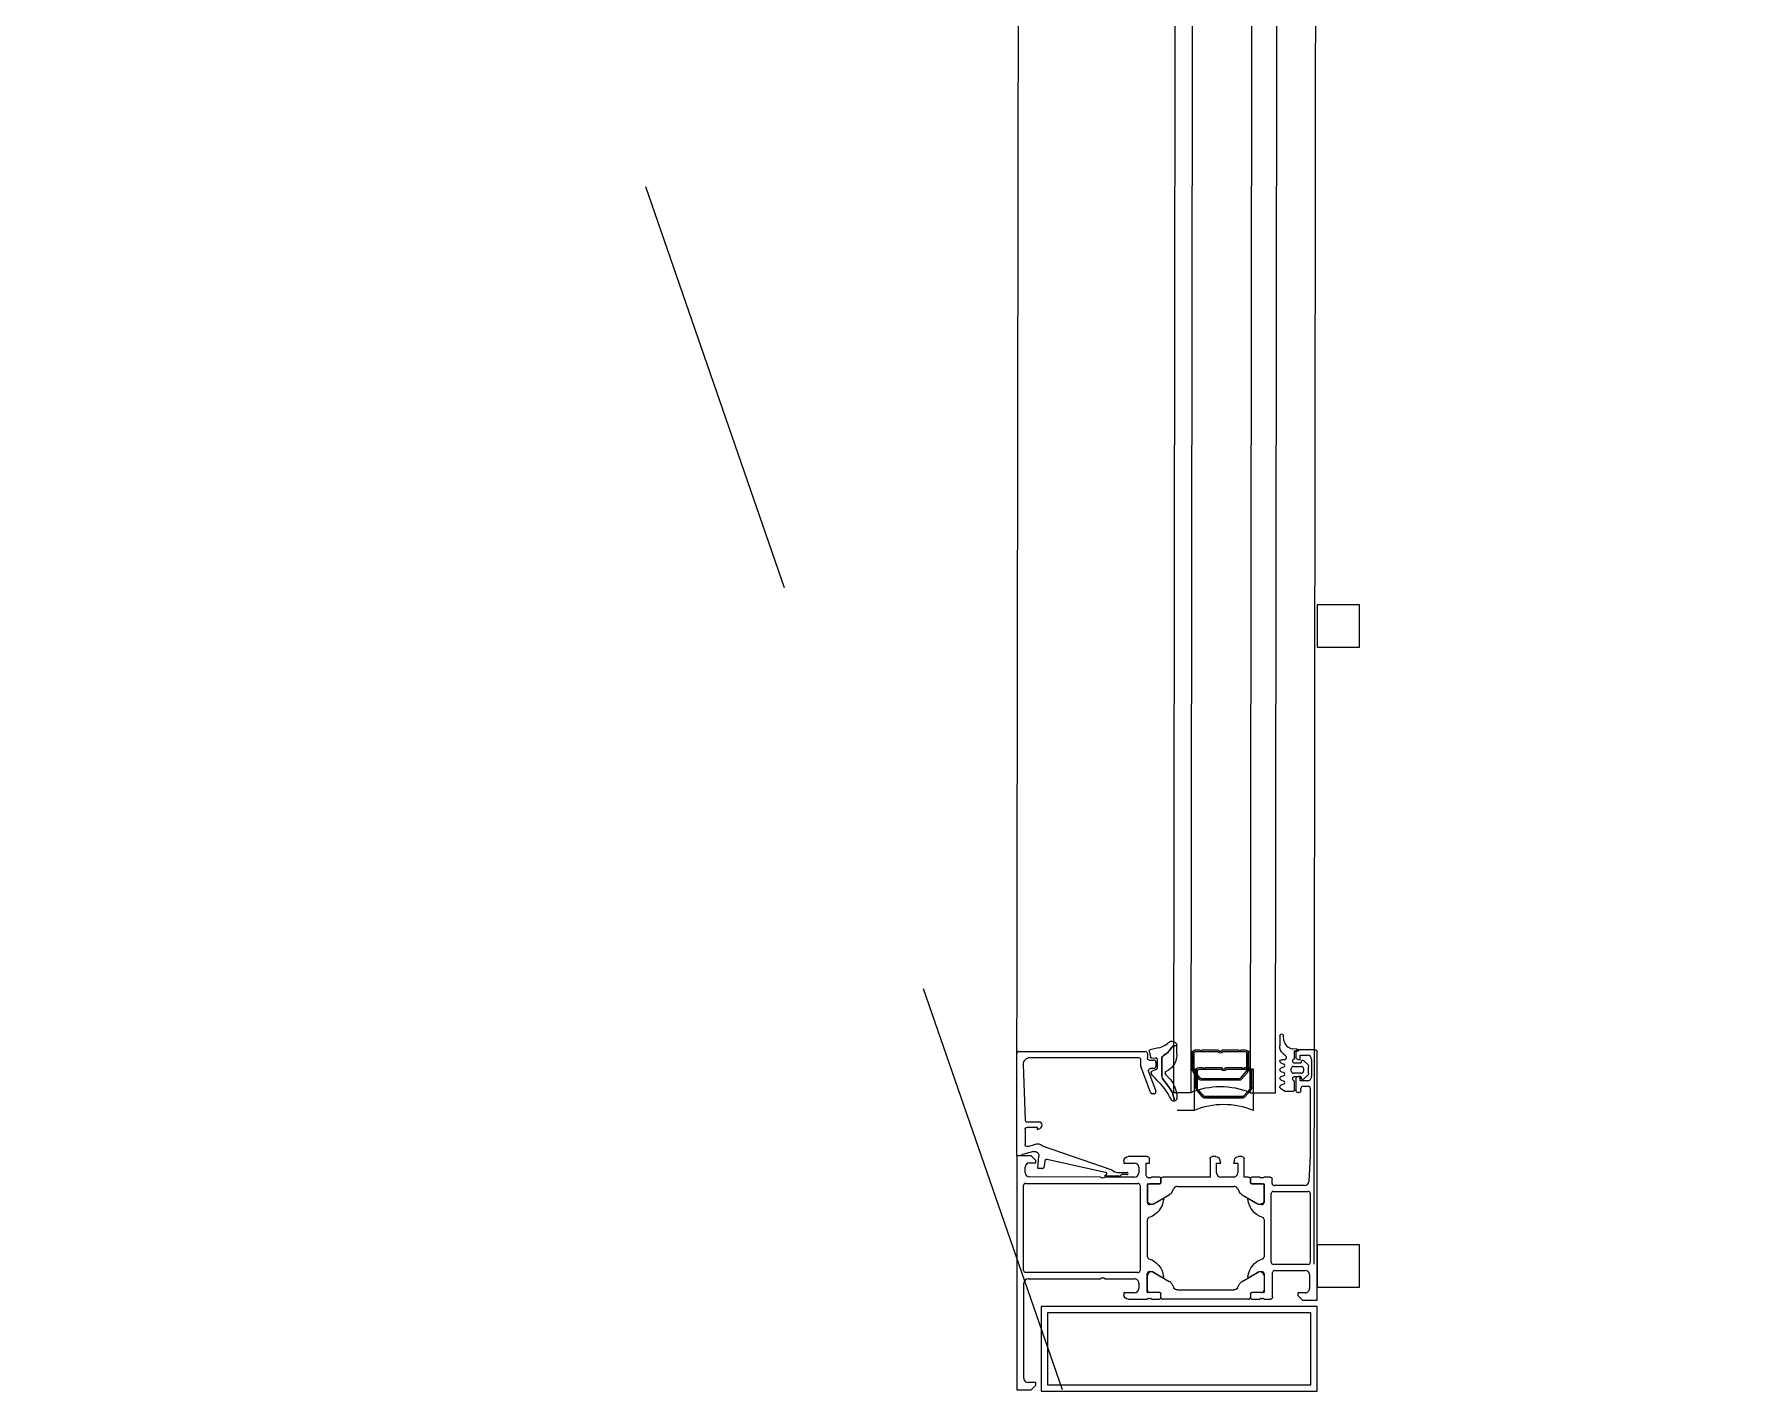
# Model space of a CAD drawing. Header units: metres. Extents: x 493 to 630, y -132 to -15.
# Drawn here: x 570.3483 to 570.7536, y -78.3294 to -78.0098 of the extents above; entities that cross this region are included whole.
import ezdxf

# ---------------------------------------------------------------- set-up
doc = ezdxf.new("R2010")
doc.units = ezdxf.units.M
doc.header["$MEASUREMENT"] = 0
doc.linetypes.add('HIDDEN2', pattern=[0.1875, 0.125, -0.0625])
for name, color, linetype in [('a_cote_50', 9, 'Continuous'), ('a_pereti_hasuri', 253, 'Continuous'), ('a_punctat', 40, 'HIDDEN2'), ('a_sticla', 4, 'Continuous'), ('a_tamplarie_ferestre', 6, 'Continuous'), ('a_vederi subtiri', 124, 'Continuous')]:
    doc.layers.add(name, color=color, linetype=linetype)

# ---------------------------------------------------------------- blocks, each defined once
blk = doc.blocks.new('__4FAFA3F2_FC5C_44BB_A64D_ECB77A95FE74_')
at = {"layer": 'a_vederi subtiri'}
for p, q in [((-125.4500011026394, 66.99999999985448), (-125.4500011026394, 70.99999999988358)), ((-125.0125011026394, 70.99999999988358), (-125.0125011026394, 66.99999999985448)), ((-125.0125011026394, 66.81066017167177), (-125.0125011026394, 70.74999999985448)), ((-124.6975011024624, 66.81066017167177), (-124.6975011024624, 70.74999999985448)), ((-124.3562511024065, 71.49999999985448), (-123.2625011026394, 71.49999999985448)), ((-124.3562511024065, 71.13999999989755), (-119.0254425092135, 71.13999999989755)), ((-123.2625011026394, 71.49999999985448), (-123.0437511024065, 71.25)), ((-123.0437511024065, 71.25), (-122.8250011026394, 71.49999999985448)), ((-122.8250011026394, 71.49999999985448), (-118.8896831609309, 71.49999999985448)), ((-118.010319044115, 71.49999999985448), (-114.0750011026394, 71.49999999985448)), ((-117.8745596958324, 71.13999999989755), (-112.5437511026394, 71.13999999989755)), ((-114.0750011026394, 71.49999999985448), (-113.8562511026394, 71.25)), ((-113.8562511026394, 71.25), (-113.6375011026394, 71.49999999985448)), ((-113.6375011026394, 71.49999999985448), (-112.5437511026394, 71.49999999985448)), ((-112.2025011025835, 70.74999999985448), (-112.2025011025835, 66.81066017167177)), ((-111.8875011026394, 66.99999999985448), (-111.8875011026394, 70.99999999988358)), ((-111.8875011026394, 70.74999999985448), (-111.8875011026394, 66.81066017167177)), ((-111.4500011026394, 70.99999999988358), (-111.4500011026394, 66.99999999985448)), ((-125.4500011026394, 61.49999999988358), (-125.4500011026394, 66.99999999985448)), ((-125.0125011026394, 66.99999999985448), (-125.0125011026394, 66.81066017167177)), ((-124.8202899277676, 66.28033008577768), (-123.4547122775111, 64.71966991398949)), ((-123.4547122775111, 64.71966991398949), (-124.8202899277676, 66.28033008577768)), ((-123.2319736413192, 64.97422835521866), (-124.5975512915757, 66.53488852712326)), ((-113.9093287528958, 64.85999999986961), (-122.9906734523829, 64.85999999986961)), ((-112.3024509134702, 66.53488852712326), (-113.6680285637267, 64.97422835521866)), ((-113.4452899277676, 64.71966991398949), (-112.0797122775111, 66.28033008577768)), ((-112.0797122775111, 66.28033008577768), (-113.4452899277676, 64.71966991398949)), ((-111.8875011026394, 66.81066017167177), (-111.8875011026394, 66.99999999985448)), ((-111.4500011026394, 66.99999999985448), (-111.4500011026394, 61.49999999988358)), ((-122.9906734523829, 64.49999999985448), (-113.9093287528958, 64.49999999985448)), ((-113.9093287528958, 64.49999999985448), (-122.9906734523829, 64.49999999985448))]:
    blk.add_line(p, q, dxfattribs=at)
at = {"layer": 'a_vederi subtiri', "extrusion": (2e-16, 2.000000000000001e-16, -1)}
for centre, radius, start, end in [((125.2312511026394, 71.02929687488358), 0.2207031249999999, 352.3718503293429, 187.6281496706571), ((124.3060278883204, 70.79394531238358), 0.707838677237907, 356.4405713952564, 85.93127893733272), ((124.3301350313704, 70.77285156247672), 0.3680761121636999, 356.4405713952564, 85.93127893733272), ((118.4500011026394, 71.67726562483585), 0.7872656250000108, 223.0350141754325, 316.9649858245675), ((118.4500011026394, 71.76164062495809), 0.5116406250000021, 210.7555134559261, 329.2444865440739), ((112.5939743169583, 70.79394531238358), 0.7078386772379076, 94.06872106266727, 183.5594286047437), ((112.5698671741411, 70.77285156247672), 0.3680761121637185, 94.06872106266727, 183.5594286047437), ((111.6687511026394, 71.02929687488358), 0.2207031249999999, 352.3718503293429, 187.6281496706571), ((125.2312511026394, 66.97070312485448), 0.2207031249999999, 172.371850329343, 7.628149670657059), ((125.2312511026394, 66.97070312485448), 0.2207031249999999, 172.371850329343, 7.628149670657059), ((124.2048949212767, 66.80336917506065), 0.8076390920070746, 319.6379859252439, 0.5172471456179616), ((124.2048949212767, 66.80336917506065), 0.8076390920070561, 319.6379859252439, 0.5172471456179616), ((124.2775458882097, 66.80686885336763), 0.4199723278436767, 319.6379859252439, 0.5172471456179616), ((122.9863405169453, 65.18113293728675), 0.3211621675081091, 270.7730251426407, 319.8915003898574), ((113.9136616881005, 65.18113293728675), 0.3211621675081109, 220.1084996101426, 269.2269748573593), ((112.622456317069, 66.80686885336763), 0.4199723278436483, 179.4827528543821, 220.362014074756), ((112.695107284002, 66.80336917506065), 0.8076390920070647, 179.4827528543821, 220.362014074756), ((112.695107284002, 66.80336917506065), 0.8076390920070755, 179.4827528543821, 220.362014074756), ((111.6687511026394, 66.97070312485448), 0.2207031249999999, 172.371850329343, 7.628149670657059), ((111.6687511026394, 66.97070312485448), 0.2207031249999999, 172.371850329343, 7.628149670657059), ((118.4500011026394, 44.30178832099773), 18.56821167883212, 67.85273984560007, 112.1472601544), ((122.9823408846278, 65.11756334116217), 0.617619552900235, 270.7730251426407, 319.8915003898574), ((122.9823408846278, 65.11756334116217), 0.617619552900235, 270.7730251426407, 319.8915003898574), ((113.917661320651, 65.11756334116217), 0.6176195529002321, 220.1084996101426, 269.2269748573593), ((113.917661320651, 65.11756334116217), 0.6176195529002375, 220.1084996101426, 269.2269748573593)]:
    blk.add_arc(centre, radius, start, end, dxfattribs=at)
blk = doc.blocks.new('tampalrie subsol')
at = {"layer": 'a_punctat', "ltscale": 0.5}
blk.add_lwpolyline([(570.5905219319355, -78.32923409340367), (570.3793612318011, -77.71956108433565, -0.07721391579034764), (570.5807612037488, -77.68520946824792)], format="xyb", dxfattribs=at)
at = {"layer": 'a_sticla'}
for points in [[(570.6167336436544, -78.25921448095755), (570.617439926743, -77.70965897152739), (570.6214399267361, -77.70965873793686), (570.6207336436474, -78.25921424736725)], [(570.6407336436133, -78.25921307941394), (570.6414399267021, -77.70965756998469), (570.6354399267123, -77.70965792036968), (570.6347336436237, -78.25921342979984)]]:
    blk.add_lwpolyline(points, close=True, dxfattribs=at)
at = {"layer": 'a_tamplarie_ferestre', "extrusion": (-1.499999997442286e-15, 8.759648353318439e-20, -1)}
blk.add_line((570.5797557515127, -78.27406987169513), (570.5797571571845, -78.249999183603), dxfattribs=at)
for points in [[(-570.5802202363071, -78.249499212552), (-570.6100247716098, -78.24951033784657)], [(-570.6112358523271, -78.25918148176049), (-570.6090547447715, -78.25319118524033)], [(-570.6105247424103, -78.25001036513743), (-570.6105246840128, -78.2510103632278)], [(-570.611024654813, -78.25151039242587), (-570.6120246509967, -78.25151045082328)], [(-570.6120245342016, -78.25351044700585), (-570.6112685374987, -78.25351040285739)], [(-570.6125246217971, -78.25201047811424), (-570.6125245633996, -78.25301047620553)], [(-570.6107984519069, -78.25418143753222), (-570.6124945393343, -78.25883935740615)], [(-570.6120246879237, -78.25951043367309), (-570.6117056488175, -78.25951041504197)], [(-570.5817191593965, -78.26788359986449), (-570.5817189578097, -78.27141109714933)], [(-570.585250374175, -78.26761518606361), (-570.5846191475674, -78.26798377055161), (-570.5846191821291, -78.26738377017125), (-570.5822191875214, -78.26738363192533)], [(-570.5837081662402, -78.27307739082892), (-570.5810894246912, -78.27378424459494)], [(-570.582348354654, -78.27189408983838), (-570.5842876397561, -78.27137458028426)], [(-570.5847114342241, -78.27697494889003), (-570.5849631246434, -78.27413054926615)], [(-570.5857495561085, -78.27708381788761), (-570.5848110391772, -78.27708376308044)], [(-570.603887809557, -78.27889426495403), (-570.6005977849064, -78.2788940728243)], [(-570.6057165224887, -78.2784943625901), (-570.6045971726218, -78.27849429696903)]]:
    blk.add_lwpolyline(points, dxfattribs=at)
at = {"layer": 'a_tamplarie_ferestre', "extrusion": (-2.000510598935577e-16, 2.000116828503526e-16, -1)}
for points in [[(-570.6455248436399, -78.2495830986295), (-570.6455247677219, -78.25088311693833)], [(-570.6477215235983, -78.30638321336835), (-570.646021526653, -78.30638311409245), (-570.6460214916141, -78.30698312019524), (-570.6471214258486, -78.30808319053028), (-570.6505214274449, -78.30808338908241), (-570.6505248437077, -78.24958339061777)], [(-570.6500248729204, -78.24908336142028), (-570.646024872838, -78.24908312782964)], [(-570.646024738524, -78.25138311561852), (-570.6465247385232, -78.2513831448174), (-570.6465247969209, -78.25038314481867), (-570.6482247938662, -78.25038324409445)], [(-570.649224735586, -78.25138330249092), (-570.6492245019936, -78.25538333300165)], [(-570.6455244757354, -78.25588308641159), (-570.645524312221, -78.2586831047173)], [(-570.6482244434802, -78.25638324408408), (-570.646524446535, -78.2563831448083), (-570.6465245049325, -78.25538314481048), (-570.6460245049334, -78.25538311561161)], [(-570.6472243675639, -78.25768320399527), (-570.6484243721394, -78.25768327407275)], [(-570.6460242830212, -78.2591831339156), (-570.6462242799691, -78.25918314559499)], [(-570.6467243091671, -78.25868317479433), (-570.646724338366, -78.25818317479514)], [(-570.648924343059, -78.25818330327024), (-570.6489234145366, -78.27408329713978), (-570.6485769457082, -78.28014031236307)], [(-570.5827552021368, -78.27576999803637), (-570.5842556596591, -78.27577008565947), (-570.5842556946963, -78.27517011007455), (-570.583155783587, -78.27407007024999), (-570.5797557515132, -78.27406987169604), (-570.579740927297, -78.32922419136003), (-570.5831409288533, -78.32922438991216), (-570.5842409913225, -78.32812447856543), (-570.5842410263615, -78.32752447246298), (-570.5824410159223, -78.32752436734665)], [(-570.58175507545, -78.27806998834387), (-570.5817551513699, -78.27676993951854)], [(-570.605023343244, -78.27528068322283), (-570.6050233140453, -78.27578068322146), (-570.6075233140409, -78.27578082921559)], [(-570.6105234016287, -78.27428106544687), (-570.6060234016401, -78.27428074162174)], [(-570.6085232556416, -78.27678088749269), (-570.6085231797217, -78.27808093631802)], [(-570.610223143416, -78.27878106611104), (-570.6102233186099, -78.27578104792451), (-570.6110233140313, -78.2757810946423), (-570.6110233647997, -78.27478109464425)], [(-570.6253233568692, -78.27478195762512), (-570.6253231057412, -78.2790822682033), (-570.6142331200977, -78.27908054275315)], [(-570.62665437972, -78.27428200483564), (-570.6258233860677, -78.27428197919551)], [(-570.6268231641546, -78.27808204063842), (-570.6268232984704, -78.27578202233178), (-570.6278232984673, -78.27578210361764), (-570.6276203398619, -78.27502308907845)], [(-570.6310263457154, -78.27502328798118), (-570.6308232984635, -78.27578225592242), (-570.6318232984617, -78.27578231432005), (-570.6318231641461, -78.2780823326267)], [(-570.6328233860555, -78.27428238797916), (-570.6319923924046, -78.27428233945102)], [(-570.6343131239934, -78.27908258456671), (-570.6333231057454, -78.27908242785077), (-570.6333233568554, -78.2747824248064)], [(-570.5813541809125, -78.3010699811839), (-570.5813553488657, -78.28106998026476)], [(-570.5818553780637, -78.2805700094649), (-570.6083230367789, -78.28058093989364)], [(-570.5995231213396, -78.27908041073829), (-570.58275502468, -78.27907004674114)], [(-570.6075231213258, -78.27908087791957), (-570.6005231213379, -78.27908046913592)], [(-570.6088230075792, -78.28108096909125), (-570.6088218396261, -78.30108097001039)], [(-570.6105226488716, -78.2850809310238), (-570.610522892527, -78.280780905558)], [(-570.6105329094297, -78.28119016451217), (-570.6105325550556, -78.2846667059921)], [(-570.6106428995341, -78.28066091235758), (-570.6134028973564, -78.28066107353493)], [(-570.611249762947, -78.27928097447636), (-570.6107961689476, -78.27928094798756)], [(-570.6134329572227, -78.28069079273098), (-570.6110329588861, -78.28069021673946)], [(-570.6134029896231, -78.27908109921884), (-570.6115229786263, -78.27908098943055)], [(-570.6137029148753, -78.28036109105506), (-570.6137029721034, -78.27938111673802)], [(-570.6137330692583, -78.27958049190852), (-570.6137329877264, -78.2803908232379)], [(-570.6162694118276, -78.28267449977648), (-570.6167652760279, -78.28179132010257)], [(-570.6176373429392, -78.28128088791914), (-570.6309084537427, -78.28128223737792)], [(-570.6308231057498, -78.27908228185663), (-570.6278231057548, -78.27908210666374)], [(-570.6317804168306, -78.28179284690088), (-570.6322761014103, -78.28267612739944)], [(-570.634812991617, -78.28039296673523), (-570.6348130731488, -78.27958263540609)], [(-570.6348431054084, -78.2793824729838), (-570.6348430481802, -78.28036244730083)], [(-570.6375129595143, -78.28069290932967), (-570.6351129611102, -78.28069299723893)], [(-570.6351430306605, -78.28066246482001), (-570.6379030286556, -78.28066262599737)], [(-570.6370231339239, -78.27908260029164), (-570.6351431229272, -78.27908249050347)], [(-570.6377499202431, -78.27928264373475), (-570.6372963262439, -78.27928261724594)], [(-570.638012552913, -78.28466950026609), (-570.638012907287, -78.28119295878594)], [(-570.6380230216477, -78.28078263300517), (-570.6380227705363, -78.28508265867822)], [(-570.6394231224457, -78.27908274044535), (-570.6380231209222, -78.2790826586886)], [(-570.6399230348483, -78.28058276964202), (-570.639923093246, -78.27958276964375)], [(-570.647578515585, -78.28108321670459), (-570.6404230056486, -78.28108279883952)], [(-570.6141272158125, -78.2841928968927), (-570.6117226166189, -78.28558100110058), (-570.6110226120426, -78.28558096022198)], [(-570.6120629369765, -78.28536580361094), (-570.6156948592578, -78.28326940497334)], [(-570.6143172165943, -78.2843519656052), (-570.6143226892244, -78.28431165220297)], [(-570.6328505329835, -78.28327114942965), (-570.6364820288496, -78.28536828663994)], [(-570.6375227413383, -78.28558262947888), (-570.6368227413394, -78.2855825886005), (-570.6344300016967, -78.28420095340994)], [(-570.6397219517048, -78.29918274591432), (-570.6397228977465, -78.28298275185512)], [(-570.6402229269444, -78.28248278105445), (-570.6484229163682, -78.28248325991456)], [(-570.6489228871685, -78.28298328911296), (-570.6489219411268, -78.29918328317217)], [(-570.6105219028378, -78.29785599363083), (-570.6105224128102, -78.28912324207954)], [(-570.638022666643, -78.28908270019065), (-570.63802215273, -78.29788293522756)], [(-570.608321810428, -78.3015809408106), (-570.5818541517128, -78.30157001038185)], [(-570.6105214092156, -78.3061810958875), (-570.6105216677738, -78.30188122491779)], [(-570.6110216893424, -78.30138125411656), (-570.6117216939186, -78.30138129499517), (-570.6141154369232, -78.30276350501583)], [(-570.6120622652483, -78.30159566164832), (-570.6156938518883, -78.3036926416629)], [(-570.6328495216734, -78.30369364351384), (-570.636481353206, -78.30159708766575)], [(-570.634428917643, -78.30276426236878), (-570.6368218186379, -78.30138290664854), (-570.6375218186369, -78.30138294752692)], [(-570.6380217894371, -78.30188297672498), (-570.6380215383449, -78.30618267259251)], [(-570.6400214682658, -78.30738276370528), (-570.6400218069715, -78.30158277592238)], [(-570.648421911929, -78.29968325397203), (-570.6402219225051, -78.29968277511193)], [(-570.6405218361695, -78.30108280512218), (-570.6477218331053, -78.3010832255851)], [(-570.648721774825, -78.30208328398055), (-570.6487215821136, -78.30538327176816)], [(-570.5814410743217, -78.32652431085796), (-570.5814539889334, -78.30407000227615)], [(-570.5824540473293, -78.30307006067596), (-570.5995217197941, -78.30308044216758)], [(-570.6005217197924, -78.30308050056522), (-570.6075217197803, -78.30308090934886)], [(-570.6085216613809, -78.30408096774431), (-570.6085215854646, -78.30538095553561)], [(-570.6105315689965, -78.30576105576438), (-570.6105317714345, -78.30229451427226)], [(-570.6134015373584, -78.30630126428878), (-570.6106414022073, -78.30630110310335)], [(-570.6134315362282, -78.30627089178313), (-570.61103153783, -78.30627108357942)], [(-570.6162683092174, -78.30428763882742), (-570.6167699358565, -78.30518141706943)], [(-570.6176359326561, -78.30568146964254), (-570.6309072086332, -78.3056822446539)], [(-570.6317732638306, -78.30518229322865), (-570.6322749948555, -78.30428857358038)], [(-570.6375115345501, -78.30627262994915), (-570.6351115361907, -78.30627215784432)], [(-570.6379015313374, -78.30630266558478), (-570.6351407206602, -78.3063025043599)], [(-570.638011765387, -78.30229611903951), (-570.638011562365, -78.3057726605316)], [(-570.6075215270688, -78.30638089522893), (-570.6050215270731, -78.30638074923479), (-570.6050214978743, -78.30688074923398)], [(-570.6060214394748, -78.30788080762943), (-570.6105214470966, -78.30788107041928)], [(-570.6107946477757, -78.30768108537313), (-570.6112482417749, -78.30768111186194)], [(-570.6115214340942, -78.30788112881623), (-570.6134014450917, -78.30788123860452)], [(-570.6137014626105, -78.30758125612488), (-570.6137015198386, -78.3066012818067)], [(-570.6137314713868, -78.30738124063407), (-570.6137315187083, -78.30657090930197)], [(-570.6343114421525, -78.30788244245696), (-570.6142314421871, -78.30788126983202)], [(-570.6348115186719, -78.30657214032453), (-570.6348114713504, -78.30738247165664)], [(-570.6348407031414, -78.30660248684046), (-570.6348406459132, -78.3075824611575)], [(-570.6351406283935, -78.30788247867656), (-570.6370206393901, -78.30788258846485)], [(-570.6372938550693, -78.30768260341972), (-570.6377474490686, -78.30768262990853)], [(-570.6380206263884, -78.30788264686169), (-570.6395214390678, -78.3078827345056)]]:
    blk.add_lwpolyline(points, dxfattribs=at)
at = {"layer": 'a_tamplarie_ferestre', "extrusion": (-1.499999997442286e-15, 8.759648353318439e-20, -1)}
for points in [[(-570.6090245704617, -78.25302008932454), (-570.609024658631, -78.25151027563163, -0.4142048407650049), (-570.6085246878309, -78.25101024643277), (-570.5827851429523, -78.25099935852404, -0.426752481241578), (-570.5812870550524, -78.25256326831084), (-570.5816998091598, -78.26560499304719, -0.4017347394656232), (-570.5821993234787, -78.2660836324784), (-570.5850314594499, -78.26608379786853)], [(-570.5857365153965, -78.2717629095248), (-570.6021389781746, -78.27740838248951, -0.1989123673822696), (-570.603553157526, -78.27799425151329), (-570.6057165516867, -78.2779943778504)], [(-570.6005306953952, -78.27871992288249), (-570.6009114604589, -78.27837538362837, -0.4930404387425781), (-570.600952906446, -78.27806073479644), (-570.587202907877, -78.2750623795796, -0.637079024899166), (-570.5863512514591, -78.2753723120851), (-570.5862476754129, -78.27662742595828)]]:
    blk.add_lwpolyline(points, format="xyb", dxfattribs=at)
at = {"layer": 'a_tamplarie_ferestre'}
for points in [[(570.5855345973735, -78.30956744538958), (570.5855334294204, -78.3295674453559), (570.6505085687244, -78.32958062453588), (570.6505097366775, -78.30958062456955)], [(570.5870345097744, -78.31106753298388), (570.5870335170143, -78.32806753295472), (570.6490086563234, -78.32808053694168), (570.6490096490836, -78.31108053697085)]]:
    blk.add_lwpolyline(points, close=True, dxfattribs=at)
for centre, radius, start, end in [((570.5802571580056, -78.24999921553126), 0.0005000008220376725, 89.99687461887557, 179.9963412953234), ((570.610024734247, -78.25001034600893), 0.0005000081636808578, 359.9978080902265, 89.9957185978821), ((570.6095245704607, -78.25302011852341), 0.0004999999999882194, 179.9966540607919, 200.0069078348657), ((570.6120245556416, -78.2530104392464), 0.0005000077593987788, 269.9975432034351, 359.9957649189554), ((570.6120246176234, -78.25201045499693), 0.0005000041742330563, 359.9973509517598, 89.99617573631049), ((570.6482246923598, -78.25138328731555), 0.001000043226228888, 359.999130572369, 89.99418436914158), ((570.6472243411058, -78.25818320673545), 0.0005000027408632843, 89.9969681420429, 179.9963399925682), ((570.6482245491962, -78.25538329129165), 0.000999952798118541, 269.9939426298858, 359.9976101007223), ((570.6484243466995, -78.25818327043248), 0.0004999963606570515, 359.9962370227972, 89.99708476468832), ((570.6117056780163, -78.25901041504278), 0.0004999999999881392, 200.0069078348657, 269.996654060795), ((570.6120247171225, -78.2590104336739), 0.0004999999999881739, 269.996654060795, 20.00807251214866), ((570.5849074321972, -78.26688286901674), 0.0008086392632466715, 295.0935583404191, 81.17727811621371), ((570.5846757785777, -78.27282349313464), 0.001500000063743287, 44.99586189001909, 104.9964503988248), ((570.5827552376901, -78.27677008436649), 0.001000086330796236, 90.00203690848755, 179.9917015066318), ((570.584811045017, -78.27698376308138), 9.99999999976363e-05, 174.943278355397, 269.996654060795), ((570.5857495838384, -78.2765838213063), 0.0004999965822622361, 269.9968223621076, 354.9968851410113), ((570.6075231682408, -78.27678091660619), 0.001000087401268234, 0.001667948667589384, 89.99164699283678), ((570.5818553516056, -78.28107001220508), 0.0005000027408632962, 89.9969681420429, 179.9963399925682), ((570.5827551302602, -78.2780699919366), 0.001000054809777459, 179.9997941958667, 269.993951058712), ((570.6000231519882, -78.27855560059697), 0.0007248836686813677, 226.3850773294907, 313.6082307920992), ((570.6005977907463, -78.27879407282524), 9.9999999997635e-05, 132.1407000275392, 269.996654060795), ((570.6038935920359, -78.27857560832558), 0.0003187090900802912, 268.9604004864516, 329.2428055809871), ((570.6057320699059, -78.27824437112736), 0.0002504744573857769, 266.4412562264918, 93.55205189509684), ((570.6075231209294, -78.27808081911996), 0.001000058799433805, 270.0000227251867, 359.9932853964017), ((570.608323004839, -78.2810809426336), 0.0005000027408633034, 359.9969681290153, 89.99633997954395), ((570.6105231433854, -78.27878093107176), 0.0002999999999929288, 180.025790468654, 269.9710163848052), ((570.6106428925264, -78.28078091235807), 0.0001199999999971626, 89.9966540607951, 179.9967534089034), ((570.6107905168232, -78.27900211021029), 0.0002788950563208143, 196.4165304716754, 271.1612434365329), ((570.611255439892, -78.27900210671146), 0.0002789255417305544, 268.8337839861233, 343.5720595027292), ((570.613432987728, -78.28039079273253), 0.0002999999999929101, 269.9941739405862, 359.9941739405894), ((570.6176372412554, -78.28228088791411), 0.0009999999999763505, 89.99417394058617, 150.6878209597054), ((570.6278232818107, -78.27808198902187), 0.001000117657443958, 180.002957064032, 269.9899139245604), ((570.630823189928, -78.27808230764185), 0.0009999742183944547, 269.9951768145659, 359.998568440015), ((570.6309083520588, -78.28228223737256), 0.0009999999999763557, 29.30052692506001, 89.99417394058617), ((570.6351129916153, -78.28039299724037), 0.0002999999999929065, 179.9941739405895, 269.9941739405862), ((570.6372906818697, -78.27900374882029), 0.0002789255417305512, 196.4212486188582, 271.1595241354652), ((570.6377556049346, -78.27900380661993), 0.0002788950563208455, 268.832064685055, 343.5767776499075), ((570.637903021648, -78.2807826259974), 0.0001199999999971633, 359.9966540607919, 89.9966540607951), ((570.6404230348475, -78.28058279884078), 0.0004999999999881836, 179.9966540607919, 269.996654060795), ((570.647578585693, -78.28008322591609), 0.0009999907912387554, 269.9959830702153, 356.7273782432525), ((570.6110226359875, -78.28508097310441), 0.0004999871177621113, 179.9951778307084, 269.9972560248867), ((570.6375227705372, -78.28508262947935), 0.0004999999999881765, 269.996654060795, 359.9966540607919), ((570.6402228977456, -78.28298278105399), 0.0004999999999881836, 89.9966540607951, 179.9966540607919), ((570.6484228871694, -78.28298325991409), 0.0004999999999881765, 359.9966540607919, 89.9966540607951), ((570.6110224128092, -78.2891232712783), 0.0004999999999879989, 107.2862067725164, 179.9966540607919), ((570.6375226666439, -78.28908267099189), 0.0004999999999882074, 359.9966540607919, 72.24965635785954), ((570.611021902837, -78.29785602282959), 0.000499999999988166, 179.9966540607919, 253.042252196781), ((570.6375221527309, -78.2978829060288), 0.0004999999999883186, 287.7436517637245, 359.9966540607919), ((570.5818541836527, -78.30107000764247), 0.0005000027408632962, 179.9969681290154, 269.9963399795439), ((570.6083218368861, -78.30108093807098), 0.0005000027408632892, 269.9969681420429, 359.9963399925682), ((570.6110216548913, -78.30188124123367), 0.00049998711776212, 89.99605209669976, 179.998130290873), ((570.6115215811968, -78.30243688272412), 0.0009999960709008262, 57.26963796107185, 171.8150460083559), ((570.6370219390031, -78.30243837188527), 0.00099999607090083, 8.178262113238288, 122.7236701605107), ((570.637521789438, -78.30188294752611), 0.0004999999999881703, 359.9966540607919, 89.9966540607951), ((570.6402219517039, -78.2991827751132), 0.0004999999999881765, 179.9966540607919, 269.996654060795), ((570.6405218033316, -78.30158280148191), 0.0004999963606447851, 89.99623701628668, 179.9970710987863), ((570.6477217549153, -78.30208324549233), 0.001000019910524333, 359.9977948053543, 89.99552013615471), ((570.6484219411277, -78.2991832539733), 0.0004999999999881765, 269.996654060795, 359.9966540607919), ((570.5824539950007, -78.3040700667442), 0.001000006069137505, 89.9970017922097, 179.9963063293739), ((570.6000216891358, -78.30360544715825), 0.0007249824704847862, 46.39251566009087, 133.6007924614944), ((570.6075215666525, -78.30538087641446), 0.001000018815337834, 269.9977320711777, 359.9954667818121), ((570.6075216924552, -78.30408087827789), 0.0009999689290966405, 359.9948737415891, 89.9984343734776), ((570.610641409215, -78.30618110310297), 0.0001199999999971598, 179.9965547126803, 269.996654060795), ((570.6110365646281, -78.30576608789465), 0.000505020702843156, 179.4290836155152, 269.4296885795371), ((570.6149437761059, -78.30499163601269), 0.001499999999964502, 27.99090869733453, 59.99665746027809), ((570.6335994457343, -78.30499272546001), 0.001499999999964521, 119.9966506613033, 152.002399424259), ((570.6375115663883, -78.30577263397265), 0.0004999959774337581, 269.996351580579, 359.9969565410078), ((570.6379015383451, -78.30618266558474), 0.0001199999999971633, 269.996654060795, 359.9966540607919), ((570.6477216130979, -78.30538324435702), 0.0009999690159288553, 269.9948718916832, 359.9984294034665), ((570.6107889630842, -78.30795992248875), 0.0002788950563208237, 88.83206468505499, 163.5767776499074), ((570.6112538861487, -78.30795998028805), 0.0002789255417305549, 16.42124861885841, 91.15952413546516), ((570.614231468707, -78.30738127251163), 0.0004999973210933301, 179.9963470795565, 269.9969610420271), ((570.6343114740301, -78.3073824451368), 0.0004999973210861573, 269.9963470795597, 359.9969610420271), ((570.6372881781245, -78.30796147118406), 0.0002789255417305552, 88.83378398612328, 163.5720595027292), ((570.6377531011931, -78.30796146768512), 0.0002788950563208394, 16.41653047167541, 91.16124343653291), ((570.5824411302831, -78.3265243113924), 0.001000055961707848, 179.9999694424959, 269.9934479672237)]:
    blk.add_arc(centre, radius, start, end, dxfattribs=at)
at = {"layer": 'a_tamplarie_ferestre', "extrusion": (-2.000510598935577e-16, 2.000116828503526e-16, -1)}
for centre, radius, start, end in [((-570.64602484, -78.24958312418869), 0.0004999963606447728, 0.002928901213709343, 90.00376298371333), ((-570.650024847352, -78.24958335777626), 0.0004999963568365368, 90.00292996295923, 180.0037634201393), ((-570.6460247169495, -78.2508831663888), 0.0004999492300512523, 269.9975274957672, 0.005667214468537973), ((-570.6460245244674, -78.25588316434914), 0.0005000487381371208, 0.008930095150151715, 89.99776177674838), ((-570.6460242984193, -78.2586831477156), 0.0004999862001939582, 270.0017645311861, 0.004927353746618381), ((-570.6462243220489, -78.25868315847833), 0.0004999871185779335, 180.001869787292, 270.0048220976336), ((-570.6060234307073, -78.27528082909612), 0.001000087474370509, 0.008357195517965849, 89.9983346828914), ((-570.6105233955428, -78.2747810347065), 0.0004999692599016981, 90.00069737926573, 180.0068687716493), ((-570.625823379179, -78.27478200150722), 0.000500022311629201, 0.005028271678375715, 90.00078935378268), ((-570.6266537066684, -78.27528296062883), 0.001000956019629054, 90.038526174606, 164.9522860350736), ((-570.6319931239588, -78.27528353204445), 0.00100119286071296, 15.06614586647673, 89.95813497158201), ((-570.6328233271778, -78.27478241765334), 0.0005000296776441325, 90.00674649178893, 180.0008196428408), ((-570.6110329054048, -78.28119021271391), 0.0004999959774337529, 0.00552357919354958, 90.00612853963102), ((-570.6134029148757, -78.2803610735358), 0.0002999999999929137, 180.0033459392079, 270.0033459392048), ((-570.6134029721039, -78.27938109921877), 0.0002999999999929102, 90.0033459392049, 180.0033459392079), ((-570.6142330692556, -78.27958054275064), 0.0004999999999881799, 0.00582605941057127, 90.00582605941383), ((-570.6343130731515, -78.27958258456408), 0.0004999999999881746, 90.00582605941383, 180.0058260594103), ((-570.6351430481797, -78.2803624648202), 0.0002999999999929013, 270.0033459392048, 0.00334593920816787), ((-570.635143105408, -78.27938249050317), 0.0002999999999929066, 0.00334593920816787, 90.0033459392049), ((-570.6375129113125, -78.28119290530469), 0.0004999959774337601, 90.00552357920007, 180.0061285396275), ((-570.6394230932468, -78.27958274044488), 0.0004999999999881747, 90.0033459392049, 180.0033459392079), ((-570.6115223875959, -78.2845244959924), 0.0009999960709008255, 237.2788099593602, 351.8242180074002), ((-570.6094109700949, -78.28394513416379), 0.004923085062686921, 184.7401855316062, 252.7137932274836), ((-570.6141838937567, -78.28431985801888), 0.0001390378262387835, 65.94307565621567, 176.6165183608196), ((-570.6149449914302, -78.28197029056696), 0.00149999999996451, 208.0000806928282, 240.0058294605113), ((-570.6336006649939, -78.28197218754894), 0.001499999999964529, 300.0058226591897, 332.0115714229588), ((-570.6343609348193, -78.2843205646194), 0.000138119784645033, 354.3807684002111, 120.0033459367246), ((-570.6391994517054, -78.28384450415047), 0.004999999999881793, 287.7503436421405, 354.3807684002111), ((-570.637022749314, -78.28452708896918), 0.000999996070900831, 188.1874341082415, 302.7328421595656), ((-570.6094521859703, -78.30300390992807), 0.004881891175918552, 106.9577478032191, 175.6636939936709), ((-570.6391983259876, -78.30312126867534), 0.004999999999881607, 5.625923478191999, 72.2563482362754), ((-570.6134015198392, -78.30660126428745), 0.0002999999999929173, 90.0033459392049, 180.0033459392079), ((-570.6134315187088, -78.3065708917826), 0.0002999999999929173, 90.0033459392049, 180.0033459392079), ((-570.6141837936681, -78.30264512323754), 0.0001366999999967652, 175.6636939936709, 300.0032644694385), ((-570.6176359918481, -78.30468146923556), 0.001000000408674854, 270.0033914542147, 330.0034647395355), ((-570.6309072662364, -78.30468224424692), 0.001000000408674858, 210.0032271388762, 270.0033004241951), ((-570.634359864736, -78.30264464309403), 0.0001381197846450354, 240.003345941688, 5.625923478191999), ((-570.6351115186714, -78.30657215784379), 0.0002999999999929082, 0.00334593920816787, 90.0033459392049), ((-570.635140703141, -78.30660250435972), 0.0002999999999929064, 0.00334593920816787, 90.0033459392049), ((-570.6060215322398, -78.30688077326693), 0.001000034366135351, 270.0053148713027, 0.001377007111063633), ((-570.6134014626109, -78.30758123860562), 0.0002999999999929173, 180.0033459392079, 270.0033459392048), ((-570.6351406459127, -78.30758247867675), 0.0002999999999929066, 270.0033459392048, 0.00334593920816787), ((-570.6395214820658, -78.30738274830674), 0.0004999862001939236, 180.001764524672, 270.0049273472263)]:
    blk.add_arc(centre, radius, start, end, dxfattribs=at)
at = {"layer": 'a_tamplarie_ferestre', "extrusion": (-1.499999997442286e-15, 8.759648353318439e-20, -1)}
for centre, radius, start, end in [((-570.6110246820488, -78.25101039439016), 0.0004999980369683451, 270.0031209932885, 0.003570885948534869), ((-570.6112688825206, -78.25401081841221), 0.0005004156736208125, 340.0649443663379, 89.96049625109201), ((-570.582219155516, -78.26788362804439), 0.0004999961203540095, 0.003229212342277325, 90.00366757155089), ((-570.581218862359, -78.27426727383136), 0.0005000713486215686, 23.24294631287659, 74.9988518943702), ((-570.5822189747984, -78.27141110138894), 0.0005000169887408081, 255.0040409741453, 0.0004858036924438514), ((-570.583966932489, -78.27404333358675), 0.00100000269142326, 75.00317298767375, 185.0034337215011), ((-570.6045971433094, -78.27899429696834), 0.0004999999999885264, 30.75719441901287, 90.003358943151)]:
    blk.add_arc(centre, radius, start, end, dxfattribs=at)
at = {"layer": 'a_vederi subtiri'}
blk.add_line((570.6215240376102, -78.26338612805273), (570.6175240376172, -78.26338589446209), dxfattribs=at)
for points in [[(570.5797429488526, -78.26912519198993), (570.5805627263899, -77.71770998942809), (570.5254334755829, -77.71771073883671), (570.5254348444759, -77.81841149191273), (570.5327603403739, -77.81841139233215), (570.5327592376315, -77.7372896423323), (570.5804337417284, -77.73728899426048)], [(570.6504334267594, -77.72415745970686), (570.6497445026863, -78.29962095562485)], [(570.6109819364686, -78.24945473068647), (570.6112524806033, -78.2508477607654)], [(570.6131384087231, -78.248660896351), (570.6112087208388, -78.24909796078384)], [(570.6169797043678, -78.24814889780612), (570.6174715776436, -78.24812551535899)], [(570.6174765776437, -78.24812551565094), (570.6169847043678, -78.24814889809818)], [(570.6174801380884, -78.25024158461747), (570.617479651105, -78.24818156662832)], [(570.611589324294, -78.2510875619123), (570.6124871225693, -78.25097407463124)], [(570.6128247450482, -78.25127172371651), (570.6128246168477, -78.25346702781383)], [(570.6139247822993, -78.25526752170163), (570.6139250174862, -78.25124018452038)], [(570.6139300174863, -78.25124018481233), (570.6139297822991, -78.25526752199357)], [(570.6114245148517, -78.25439667641547), (570.6114244999411, -78.25465200484393)], [(570.6126272056242, -78.25374892436469), (570.6116220184654, -78.25411471284872)], [(570.6156775635556, -78.25796226541058), (570.614126274169, -78.25586956412621)], [(570.614131274169, -78.25586956441816), (570.6156825635554, -78.25796226570253)]]:
    blk.add_lwpolyline(points, dxfattribs=at)
at = {"layer": 'a_vederi subtiri', "extrusion": (-3.000510597230432e-16, 2.000175226159303e-16, -1)}
for points in [[(-570.6417289239793, -78.24579407694068), (-570.6417287839391, -78.24819212177636)], [(-570.6427066593951, -78.246877880272), (-570.642579936511, -78.2458021216379)], [(-570.645725029562, -78.24893502630914), (-570.6447606753025, -78.24885739896877)], [(-570.6452249012499, -78.25123497010668), (-570.6452250122042, -78.24933499111), (-570.6461250002026, -78.24933504366709)], [(-570.64265488781, -78.25320797700283), (-570.641994691475, -78.25346090114067)], [(-570.6419957398572, -78.2522083121952), (-570.6426549314318, -78.25246093968269)], [(-570.6428257315737, -78.25143484200112), (-570.6421389066865, -78.25143480189217)], [(-570.6425019125255, -78.24995671352167), (-570.6431600724555, -78.25056355452432)], [(-570.6444247318967, -78.25413494738359), (-570.6444247669366, -78.25353492638465)], [(-570.6449247961344, -78.25303495558421), (-570.6468247801312, -78.25303506653881)], [(-570.6465334787524, -78.25223504652615), (-570.6452248428523, -78.25223497010495)], [(-570.6473247509315, -78.25353509573688), (-570.6473247158917, -78.25413511673582)], [(-570.6483783489799, -78.2526621633317), (-570.6473371007224, -78.2516207894547)], [(-570.6485246785554, -78.25465462803322), (-570.6485247742636, -78.25301572459489)], [(-570.6426546346421, -78.25720796950077), (-570.6419867507396, -78.25746383876765)], [(-570.6419945310557, -78.25620793845064), (-570.6426546782674, -78.25646093217927)], [(-570.6426547710104, -78.25520797701563), (-570.641994574681, -78.25546090112914)], [(-570.6419946478453, -78.25420793846047), (-570.6426548146356, -78.25446093969413)], [(-570.6468246866938, -78.25463508753603), (-570.644924702697, -78.25463497658143)], [(-570.6452244749479, -78.25853495809417), (-570.6452245975814, -78.25643498209774)], [(-570.6452246559792, -78.25543498209947), (-570.6465332890822, -78.25543505852056)], [(-570.6473368571015, -78.256049409448), (-570.6483782119783, -78.25500817219256)], [(-570.6419109531843, -78.25817215516349), (-570.6429244664323, -78.25883482677943), (-570.6449244544289, -78.25883494357413)]]:
    blk.add_lwpolyline(points, dxfattribs=at)
for centre, radius, start, end in [((-570.6421544537317, -78.24579561475787), 0.0004255325310577661, 0.2070596512223753, 180.8761522804337), ((-570.644128783935, -78.24819226193074), 0.002399999999943251, 312.6768819794854, 0.00334593920816787), ((-570.6457256704298, -78.24933435615947), 0.0003993303646181676, 89.90804847320447, 180.098643405202), ((-570.6421388833274, -78.2518348018915), 0.0003999999999905411, 290.9687480626395, 90.0033459392049), ((-570.6421377913224, -78.25383442815928), 0.0003999999999905419, 290.9687491071605, 69.03794346502787), ((-570.6471251503551, -78.25183352739498), 0.0003003004985533637, 350.2636992586021, 134.8937466569716), ((-570.6480247742644, -78.25301569539602), 0.0004999999999881721, 135.0034559611744, 180.0033459392079), ((-570.6421298505869, -78.25783736578626), 0.0003999999999905419, 303.1781107679416, 69.03794346502787), ((-570.6421376745283, -78.25583442814775), 0.0003999999999905411, 290.9687484080081, 69.03794346502787), ((-570.647124929114, -78.25583663152622), 0.0003003130297155874, 225.114661888908, 9.741312673822167), ((-570.6480246785563, -78.25465459883435), 0.0004999999999881796, 180.0033459392079, 225.003235967897), ((-570.6449256733018, -78.25853614206846), 0.0002988039917129592, 179.7729718800788, 270.2337199950732)]:
    blk.add_arc(centre, radius, start, end, dxfattribs=at)
at = {"layer": 'a_vederi subtiri', "extrusion": (-6.273976574179546e-20, 3.660225695000974e-24, -1)}
for centre, radius, start, end in [((-570.6112749907414, -78.24939054974482), 0.0002999999999930683, 347.6468600304441, 77.23811925112527), ((-570.6126011798939, -78.24682173247345), 0.003999999999905444, 207.723649784992, 240.6746521605301), ((-570.616317849533, -78.24821688785562), 0.001157340695964785, 45.57262524842048, 175.4717634524152), ((-570.617032188289, -78.24914777010065), 0.0009999999999763388, 27.72364978499201, 87.27834830137813), ((-570.616322849533, -78.24821688814757), 0.001157340695964786, 175.4717634524152, 178.2510869160335), ((-570.6115469779999, -78.25079056563061), 0.0002999999999928998, 261.8853530985842, 349.0092538810941), ((-570.6149300174844, -78.25124024320996), 0.0009999999999763508, 0.00334593920816787, 68.6068942589134), ((-570.6133050695802, -78.25040886269528), 0.004134773588893481, 186.3602100411623, 245.886888367188), ((-570.6144801381722, -78.25024229381029), 0.002999999999929044, 179.9864554116795, 192.017161986584), ((-570.6117244999406, -78.25465202236319), 0.0002999999999929002, 320.9951183573954, 0.00334593920816787), ((-570.6117245625554, -78.25439669393757), 0.0003000477042415295, 0.00334593920816787, 70.01590424716768), ((-570.6231479925814, -78.24539984878311), 0.015000302720351, 313.7752214921442, 320.9951183573954), ((-570.6149297822975, -78.2552675803912), 0.000999999999976361, 322.9878743412027, 0.00334593920816787), ((-570.6104859247347, -78.26047295478327), 0.006989443233497909, 128.5718680523026, 180.3359823507256), ((-570.6107615615601, -78.26157340433042), 0.00609978687464317, 143.7001782972486, 176.6058390281872), ((-570.6167722556418, -78.26051875362441), 0.0006979315997486337, 263.5508238028099, 343.0621901702649), ((-570.6167772676034, -78.26051874261748), 0.0006979967121983896, 179.6058208887444, 263.5508238028099)]:
    blk.add_arc(centre, radius, start, end, dxfattribs=at)
at = {"layer": 'a_vederi subtiri'}
for centre, radius, start, end in [((570.6120094327714, -78.24371110308152), 0.005076912458413897, 282.8485381440077, 313.5553661726812), ((570.6126061798939, -78.2468217327654), 0.003999999999905443, 299.3253478394699, 332.276350215008), ((570.6170271882891, -78.2491477698087), 0.0009999999999763377, 92.72165169862187, 152.276350215008), ((570.6449412089297, -78.24661465341705), 0.002249999999946794, 186.7184020092105, 265.3978017331684), ((570.6125247450487, -78.25127170619726), 0.0002999999999929075, 359.9966540607919, 97.20433315951763), ((570.6125246168482, -78.25346701029457), 0.000299999999992913, 289.9964906635411, 359.9966540607919), ((570.6149250174846, -78.25124024291802), 0.0009999999999763516, 111.3931057410866, 179.9966540607919), ((570.6425117879593, -78.25283444998536), 0.0003999999999905415, 290.9620570533791, 69.03125159199195), ((570.642825256196, -78.25093486719845), 0.0004999750288193881, 270.0544770131235, 47.9587110446093), ((570.6449249095609, -78.25353509822537), 0.000500142653954159, 90.01299401138391, 179.9803141167215), ((570.6452253662377, -78.25173497013463), 0.0005000002442085207, 90.0532836561976, 269.9400244653874), ((570.6465334962717, -78.25193504652668), 0.0002999999999929062, 269.996654060795, 9.736300741397978), ((570.6468245721524, -78.25353524529714), 0.0005001788015072355, 0.01713222651197401, 89.97617590159122), ((570.601510704504, -78.26807354495463), 0.0163409220760644, 26.73601035769603, 46.44552043848149), ((570.6149247822974, -78.25526758009926), 0.0009999999999763568, 179.9966540607919, 217.0121256587973), ((570.6151407794565, -78.25463604343054), 0.0004762922707111376, 107.9127185743243, 231.4281319476974), ((570.6425115347948, -78.25683444248193), 0.0003999999999905423, 290.9620565349721, 69.03125159199195), ((570.6425116711631, -78.25483444999679), 0.0003999999999905419, 290.9620565349721, 69.03125159199195), ((570.6449247291702, -78.25413497930788), 0.0004999972743997995, 179.9963417317464, 269.9969663930941), ((570.6452251206563, -78.25593498212743), 0.0005000002439016094, 90.05324806165659, 269.9400600599325), ((570.6465332715628, -78.25573505852003), 0.0002999999999929057, 350.2586873261778, 89.9966540607951), ((570.6468245444711, -78.25413491609538), 0.0005001714608795215, 270.0162919330731, 359.977016191775), ((570.6107664807844, -78.26157346395769), 0.006099887101392956, 3.394160971812794, 36.29982170275137)]:
    blk.add_arc(centre, radius, start, end, dxfattribs=at)
at = {"xscale": -0.001000000000008328, "yscale": 0.001000000000008328, "zscale": 0.001000000000008328}
for p, rotation in [((570.509287238434, -78.32071813334028), 0.003345939206580439), ((570.5100704452433, -78.32487961952984), 359.9966540607937)]:
    blk.add_blockref('__4FAFA3F2_FC5C_44BB_A64D_ECB77A95FE74_', p, dxfattribs=dict(at, rotation=rotation))

msp = doc.modelspace()

# ---------------------------------------------------------------- hatches: boundary and pattern name
at = {"layer": 'a_pereti_hasuri', "ltscale": 0.3}
h = msp.add_hatch(dxfattribs=at)
h.set_pattern_fill('ANSI33', color=256, scale=0.25, style=0)
h.set_pattern_definition([(45, (-4876.954643999999, 8292.469365), (-0.04419417382415922, 0.04419417382415922), []), (45, (-4876.91044982625, 8292.469365), (-0.04419417382415922, 0.04419417382415922), [0.03125, -0.015625])])
edge = h.paths.add_edge_path()
edge.add_line((553.585124781431, -64.030926260102), (553.585124781431, -64.85958062453558))
edge.add_line((553.585124781431, -64.85958062453558), (554.0851247814312, -64.85958062453558))
edge.add_line((554.0851247814312, -64.85958062453558), (554.0851247814312, -64.43958062453558))
edge.add_line((554.0851247814312, -64.43958062453558), (558.4151247814311, -64.43958062453558))
edge.add_line((558.4151247814311, -64.43958062453558), (558.4151247814311, -65.88958062453563))
edge.add_line((558.4151247814311, -65.88958062453563), (560.1551247814311, -65.88958062453563))
edge.add_line((560.1551247814311, -65.88958062453563), (560.1551247814311, -71.7995806245356))
edge.add_line((560.1551247814311, -71.7995806245356), (557.255124781431, -71.7995806245356))
edge.add_line((557.255124781431, -71.7995806245356), (557.255124781431, -72.57958062453557))
edge.add_line((557.255124781431, -72.57958062453557), (556.755124781431, -72.57958062453557))
edge.add_line((556.755124781431, -72.57958062453557), (556.755124781431, -73.0495806245356))
edge.add_line((556.755124781431, -73.0495806245356), (557.325124781431, -73.0495806245356))
edge.add_line((557.325124781431, -73.0495806245356), (557.325124781431, -73.24958062453564))
edge.add_line((557.325124781431, -73.24958062453564), (557.825124781431, -73.24958062453564))
edge.add_line((557.825124781431, -73.24958062453564), (557.825124781431, -74.39958062453562))
edge.add_line((557.825124781431, -74.39958062453562), (557.325124781431, -74.39958062453562))
edge.add_line((557.325124781431, -74.39958062453562), (557.325124781431, -78.56958062453558))
edge.add_line((557.325124781431, -78.56958062453558), (556.535124781431, -78.56958062453558))
edge.add_line((556.535124781431, -78.56958062453558), (556.535124781431, -79.5395806245356))
edge.add_line((556.535124781431, -79.5395806245356), (556.3651247814312, -79.5395806245356))
edge.add_line((556.3651247814312, -79.5395806245356), (556.3651247814312, -79.98958062453565))
edge.add_line((556.3651247814312, -79.98958062453565), (554.835124781431, -79.98958062453565))
edge.add_line((554.835124781431, -79.98958062453565), (554.835124781431, -79.5395806245356))
edge.add_line((554.835124781431, -79.5395806245356), (554.1851247814311, -79.5395806245356))
edge.add_line((554.1851247814311, -79.5395806245356), (554.1851247814311, -78.89958062453559))
edge.add_line((554.1851247814311, -78.89958062453559), (553.785124781431, -78.89958062453556))
edge.add_line((553.785124781431, -78.89958062453556), (553.785124781431, -79.38958062453563))
edge.add_line((553.785124781431, -79.38958062453563), (553.7853166750776, -80.48458062453577))
edge.add_line((553.7853166750776, -80.48458062453577), (554.2605085687244, -80.48458062453594))
edge.add_line((554.2605085687244, -80.48458062453594), (554.2605085687244, -80.10458062453588))
edge.add_line((554.2605085687244, -80.10458062453588), (560.5705085687244, -80.10458062453588))
edge.add_line((560.5705085687244, -80.10458062453588), (560.5705085687244, -80.09458062453587))
edge.add_line((560.5705085687244, -80.09458062453587), (560.6605085687245, -80.09458062453587))
edge.add_line((560.6605085687245, -80.09458062453587), (560.9305085687245, -79.85458062453586))
edge.add_line((560.9305085687245, -79.85458062453586), (560.9305085687245, -75.40458062453587))
edge.add_line((560.9305085687245, -75.40458062453587), (561.3188631848399, -75.40458062453587))
edge.add_line((561.3188631848399, -75.40458062453587), (561.3205085687244, -74.58458062453587))
edge.add_line((561.3205085687244, -74.58458062453587), (560.8355085687243, -74.58458062453587))
edge.add_line((560.8355085687243, -74.58458062453587), (560.8355085687243, -73.98426908940911))
edge.add_line((560.8355085687243, -73.98426908940911), (560.592224763985, -73.98426908940911))
edge.add_line((560.592224763985, -73.98426908940911), (560.592224763985, -74.06426908940912))
edge.add_line((560.592224763985, -74.06426908940912), (560.102224763985, -74.06426908940912))
edge.add_line((560.102224763985, -74.06426908940912), (560.102224763985, -74.59426908940912))
edge.add_line((560.102224763985, -74.59426908940912), (559.717224763985, -74.59426908940912))
edge.add_line((559.717224763985, -74.59426908940912), (559.717224763985, -74.73426908940911))
edge.add_line((559.717224763985, -74.73426908940911), (559.9022247639851, -74.73426908940914))
edge.add_line((559.9022247639851, -74.73426908940914), (559.9022247639851, -75.38426908940914))
edge.add_line((559.9022247639851, -75.38426908940914), (560.3822247639852, -75.38426908940914))
edge.add_line((560.3822247639852, -75.38426908940914), (560.3822247639852, -79.85426908940914))
edge.add_line((560.3822247639852, -79.85426908940914), (557.9322247639851, -79.85426908940914))
edge.add_line((557.9322247639851, -79.85426908940914), (557.9322247639851, -75.38426908940914))
edge.add_line((557.9322247639851, -75.38426908940914), (558.6822247639851, -75.38426908940914))
edge.add_line((558.6822247639851, -75.38426908940914), (558.6822247639851, -74.73426908940914))
edge.add_line((558.6822247639851, -74.73426908940914), (558.877224763985, -74.73426908940914))
edge.add_line((558.877224763985, -74.73426908940914), (558.877224763985, -74.59426908940915))
edge.add_line((558.877224763985, -74.59426908940915), (557.8972247639884, -74.59426908940515))
edge.add_line((557.8972247639884, -74.59426908940515), (557.8972247639937, -72.41426908940898))
edge.add_line((557.8972247639937, -72.41426908940898), (558.4263376283396, -72.41426908940679))
edge.add_line((558.4263376283396, -72.41426908940679), (558.4263376283396, -72.21426908940654))
edge.add_line((558.4263376283396, -72.21426908940654), (559.6263376283395, -72.21426908940657))
edge.add_line((559.6263376283395, -72.21426908940657), (559.6261998784597, -72.41569928235873))
edge.add_line((559.6261998784597, -72.41569928235873), (559.9885808009782, -72.41426908940898))
edge.add_line((559.9885808009782, -72.41426908940898), (560.1072247639851, -72.76426908940911))
edge.add_line((560.1072247639851, -72.76426908940911), (560.1072247639851, -72.95426908940911))
edge.add_line((560.1072247639851, -72.95426908940911), (560.592224763985, -72.95426908940911))
edge.add_line((560.592224763985, -72.95426908940911), (560.592224763985, -73.03426908940912))
edge.add_line((560.592224763985, -73.03426908940912), (560.8355085687243, -73.03426908940912))
edge.add_line((560.8355085687243, -73.03426908940912), (560.8355085687243, -72.72426908940912))
edge.add_line((560.8355085687243, -72.72426908940912), (562.8755085687244, -72.72426908940912))
edge.add_line((562.8755085687244, -72.72426908940912), (562.8755085687244, -74.6142690894091))
edge.add_line((562.8755085687244, -74.6142690894091), (562.4205085687244, -74.6142690894091))
edge.add_line((562.4205085687244, -74.6142690894091), (562.4205085687244, -75.43426908940913))
edge.add_line((562.4205085687244, -75.43426908940913), (562.9905085687244, -75.43426908940913))
edge.add_line((562.9905085687244, -75.43426908940913), (562.9905085687245, -77.9345806245359))
edge.add_line((562.9905085687245, -77.9345806245359), (563.3205085687244, -77.9345806245359))
edge.add_line((563.3205085687244, -77.9345806245359), (563.3205085687244, -75.45426908940911))
edge.add_line((563.3205085687244, -75.45426908940911), (564.3506942890243, -75.45426908940911))
edge.add_line((564.3506942890243, -75.45426908940911), (564.3506942890243, -74.95426908940911))
edge.add_arc((564.861128465062, -76.04938882759716), 1.20823436842211, 63.48576800210168, 114.99017759381121, ccw=False)
edge.add_line((565.4005085687244, -74.96823232051335), (565.4005085687244, -75.45426908940911))
edge.add_line((565.4005085687244, -75.45426908940911), (570.1405085687244, -75.45426908940911))
edge.add_line((570.1405085687244, -75.45426908940911), (570.1405085687244, -77.03958062453586))
edge.add_line((570.1405085687244, -77.03958062453586), (570.8655085687244, -77.03958062453586))
edge.add_line((570.8655085687244, -77.03958062453586), (570.8655085687244, -74.7411263809465))
edge.add_line((570.8655085687244, -74.7411263809465), (570.6253166750778, -74.7411263809465))
edge.add_line((570.6253166750778, -74.7411263809465), (570.6253166750778, -73.83328784395138))
edge.add_line((570.6253166750778, -73.83328784395138), (569.745124781431, -73.83328784395138))
edge.add_line((569.745124781431, -73.83328784395138), (569.745124781431, -74.5032878439514))
edge.add_line((569.745124781431, -74.5032878439514), (563.8051247814309, -74.5032878439514))
edge.add_line((563.8051247814309, -74.5032878439514), (563.8051247814309, -70.16328784395141))
edge.add_line((563.8051247814309, -70.16328784395141), (562.915124781431, -70.16328784395141))
edge.add_line((562.915124781431, -70.16328784395141), (562.915124781431, -70.19328784395141))
edge.add_line((562.915124781431, -70.19328784395141), (562.915124781431, -72.37328784395142))
edge.add_line((562.915124781431, -72.37328784395142), (560.8151247814311, -72.37328784395142))
edge.add_line((560.8151247814311, -72.37328784395142), (560.8151247814311, -70.2532878439515))
edge.add_line((560.8151247814311, -70.2532878439515), (560.8151247814311, -63.7032878439515))
edge.add_line((560.8151247814311, -63.7032878439515), (561.1751247814306, -63.70328784395139))
edge.add_line((561.1751247814306, -63.70328784395139), (561.175124781431, -63.34612599861119))
edge.add_line((561.175124781431, -63.34612599861119), (560.775124781431, -63.34612599861119))
edge.add_line((560.775124781431, -63.34612599861119), (560.775124781431, -63.07612599861119))
edge.add_line((560.775124781431, -63.07612599861119), (560.1051247814314, -63.07612599861119))
edge.add_line((560.1051247814314, -63.07612599861119), (560.1051247814314, -63.51612599861122))
edge.add_line((560.1051247814314, -63.51612599861122), (552.9250870057567, -63.51612599861122))
edge.add_line((552.9250870057567, -63.51612599861122), (552.9250870057566, -62.97612599861115))
edge.add_line((552.9250870057566, -62.97612599861115), (552.4200870057564, -62.97612599861115))
edge.add_line((552.4200870057564, -62.97612599861115), (552.4276058935936, -64.0295806245359))
edge.add_line((552.4276058935936, -64.0295806245359), (553.585124781431, -64.0295806245359))

# ---------------------------------------------------------------- linework, layer by layer
at = {"layer": 'a_cote_50', "ltscale": 0.3}
for points in [[(570.6505085687244, -78.1442367678072), (570.6505085687244, -78.15423676780719), (570.6605085687244, -78.15423676780719), (570.6605085687244, -78.1442367678072)], [(570.6505087448646, -78.29507010114057), (570.6505087448646, -78.30507010114056), (570.6605087448646, -78.30507010114056), (570.6605087448646, -78.29507010114057)]]:
    msp.add_lwpolyline(points, close=True, dxfattribs=at)

# ---------------------------------------------------------------- block references
at = {"layer": 'a_tamplarie_ferestre'}
msp.add_blockref('tampalrie subsol', (0, 0), dxfattribs=at)

doc.saveas('drawing.dxf')
